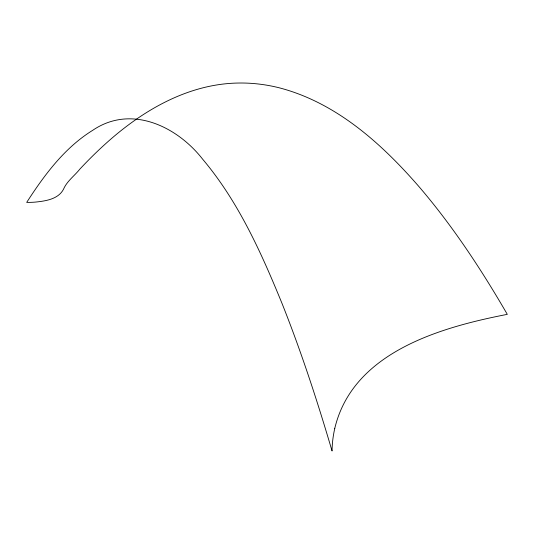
<?xml version="1.0" encoding="UTF-8"?>
<svg xmlns="http://www.w3.org/2000/svg" width="534" height="534" viewBox="0 0 534 534"><rect width="100%" height="100%" fill="white"/><g stroke="black" fill="none" stroke-linecap="round" stroke-linejoin="round"><path stroke-width="0.8" d="M334.791 428.301L334.511 429.596A319.546 184.49 0 0 0 332.055 450.976C317.39 401.127 301.243 351.666 281.999 303.379C261.219 252.629 238.351 201.505 202.693 159.245C177.008 126.284 131.017 104.243 92.736 130.296C64.567 147.698 44.382 174.972 26.7 202.386A53.333 30.792 0 0 0 35.104 202.119C45.277 201.064 58.099 199.382 63.433 189.376C66.803 181.266 74.526 175.84 79.913 169.044C87.83 160.594 96.04 152.41 104.617 144.641C141.517 110.979 188.055 83.464 239.319 83.024A131.444 104.838 20.8 0 1 279.002 87.743C336.14 102.521 381.77 143.673 419.51 187.247C453.046 226.463 481.461 269.77 507.3 314.352C440.216 327.382 352.974 352.22 334.791 428.301"/></g></svg>
